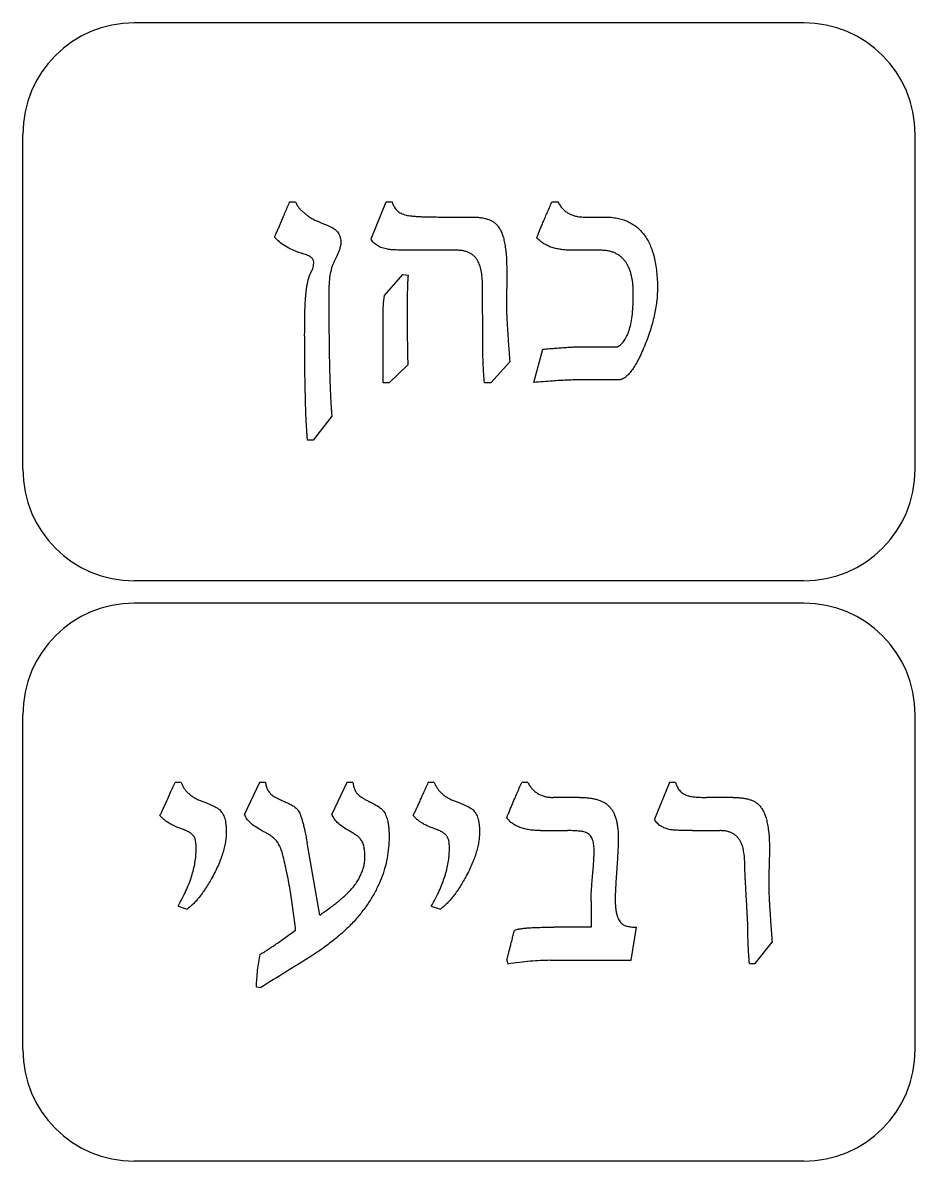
# Model space of a CAD drawing. Header units: inches. Extents: x -4 to 8.2, y -13.6 to 2.5.
# Drawn here: x -4 to 0, y -2.6 to 2.5 of the extents above; entities that cross this region are included whole.
import ezdxf

# ---------------------------------------------------------------- set-up
doc = ezdxf.new("R2010")
doc.units = ezdxf.units.IN
doc.header["$MEASUREMENT"] = 0

msp = doc.modelspace()

# ---------------------------------------------------------------- linework, layer by layer
at = {"color": 7, "linetype": 'Continuous', "lineweight": 25}
for p, q in [((-0.5, 2.5), (-3.5, 2.5)), ((-4, 0.5), (-4, 2)), ((0, 0.5), (0, 2)), ((-2.8041, 1.6973), (-2.777, 1.6973)), ((-2.4392, 1.5322), (-2.3716, 1.6973)), ((-2.3716, 1.6973), (-2.3446, 1.6973)), ((-1.6284, 1.6973), (-1.6014, 1.6973)), ((-2.1147, 1.6297), (-1.989, 1.6297)), ((-1.4837, 1.6297), (-1.3921, 1.6297)), ((-2.0555, 1.4811), (-2.2618, 1.4811)), ((-1.412, 1.4811), (-1.5386, 1.4811)), ((-1.8311, 1.3989), (-1.8311, 1.3132)), ((-2.3794, 1.2784), (-2.296, 1.373)), ((-2.296, 1.373), (-2.2728, 1.37)), ((-2.3851, 0.8865), (-2.3851, 1.1863)), ((-1.7095, 0.8886), (-1.6689, 1.0377)), ((-1.4922, 1.0486), (-1.3338, 1.0486)), ((-1.8176, 0.9811), (-1.9027, 0.8865)), ((-2.2743, 0.9676), (-2.3571, 0.8865)), ((-2.3571, 0.8865), (-2.3851, 0.8865)), ((-1.9027, 0.8865), (-1.9305, 0.8865)), ((-1.3262, 0.9), (-1.5095, 0.9)), ((-2.6149, 0.7378), (-2.6978, 0.6297)), ((-2.6978, 0.6297), (-2.7234, 0.6297)), ((-0.5, 0), (-3.5, 0)), ((-0.5, -0.1), (-3.5, -0.1)), ((-4, -2.1), (-4, -0.6)), ((0, -2.1), (0, -0.6)), ((-3.2905, -0.9027), (-3.3176, -0.9027)), ((-2.9392, -0.9027), (-3.0068, -1.0446)), ((-2.9122, -0.9027), (-2.9392, -0.9027)), ((-2.5473, -0.9027), (-2.6149, -1.0446)), ((-2.5203, -0.9027), (-2.5473, -0.9027)), ((-2.1554, -0.9027), (-2.1824, -0.9027)), ((-1.7365, -0.9027), (-1.7635, -0.9027)), ((-1.1014, -0.9027), (-1.1689, -1.0678)), ((-1.0743, -0.9027), (-1.1014, -0.9027)), ((-1.5053, -0.9703), (-1.6223, -0.9703)), ((-0.8176, -0.9703), (-0.9356, -0.9703)), ((-1.6799, -1.1189), (-1.5581, -1.1189)), ((-0.9977, -1.1189), (-0.8758, -1.1189)), ((-2.6689, -1.4973), (-2.7255, -1.173)), ((-3.3041, -1.457), (-3.2635, -1.4703)), ((-2.1689, -1.457), (-2.1284, -1.4703)), ((-1.4527, -1.4348), (-1.4527, -1.5514)), ((-1.4527, -1.5514), (-1.6195, -1.5514)), ((-1.2734, -1.7), (-1.25, -1.5514)), ((-0.7179, -1.7135), (-0.6419, -1.6189)), ((-1.8311, -1.7), (-1.8256, -1.7165)), ((-1.6362, -1.7), (-1.2734, -1.7)), ((-0.7428, -1.7135), (-0.7179, -1.7135)), ((-2.9527, -1.8189), (-2.9329, -1.8216)), ((-0.5, -2.6), (-3.5, -2.6))]:
    msp.add_line(p, q, dxfattribs=at)
for centre, start, end in [((-3.5, 2), 90, 180), ((-0.5, 2), 0, 90), ((-3.5, 0.5), 180, 270), ((-0.5, 0.5), 270, 0), ((-3.5, -0.6), 90, 180), ((-0.5, -0.6), 0, 90), ((-3.5, -2.1), 180, 270), ((-0.5, -2.1), 270, 0)]:
    msp.add_arc(centre, 0.5, start, end, dxfattribs=at)
for points, knots in [([(-2.8716, 1.5398), (-2.8695, 1.5443), (-2.8649, 1.554), (-2.8584, 1.5697), (-2.8505, 1.5868), (-2.8428, 1.6058), (-2.8337, 1.6262), (-2.8246, 1.6485), (-2.8143, 1.6722), (-2.8075, 1.6888), (-2.8041, 1.6973)], [0, 0, 0, 0, 0.0881868, 0.1875014, 0.296692, 0.4170353, 0.5472444, 0.6874857, 0.8387222, 1, 1, 1, 1]), ([(-2.777, 1.6973), (-2.7756, 1.6937), (-2.7726, 1.6864), (-2.7661, 1.676), (-2.7579, 1.6658), (-2.7479, 1.6557), (-2.7363, 1.6456), (-2.723, 1.6355), (-2.7079, 1.6255), (-2.697, 1.6194), (-2.6913, 1.6162)], [0, 0, 0, 0, 0.095816, 0.196594, 0.303978, 0.421812, 0.549858, 0.688782, 0.838133, 1, 1, 1, 1]), ([(-2.3446, 1.6973), (-2.3434, 1.6935), (-2.3412, 1.6861), (-2.336, 1.676), (-2.3299, 1.6668), (-2.3225, 1.6588), (-2.3141, 1.6518), (-2.3043, 1.6461), (-2.2933, 1.6417), (-2.2856, 1.6395), (-2.2817, 1.6384)], [0, 0, 0, 0, 0.129981, 0.254604, 0.375045, 0.491735, 0.612154, 0.736017, 0.864096, 1, 1, 1, 1]), ([(-1.6959, 1.5375), (-1.6941, 1.5423), (-1.6903, 1.5525), (-1.6837, 1.5683), (-1.6765, 1.586), (-1.6685, 1.6051), (-1.6596, 1.6259), (-1.6498, 1.6482), (-1.6396, 1.6723), (-1.6322, 1.6888), (-1.6284, 1.6973)], [0, 0, 0, 0, 0.0885713, 0.1884306, 0.2975541, 0.4175317, 0.5472488, 0.6878303, 0.8387943, 1, 1, 1, 1]), ([(-1.6014, 1.6973), (-1.5983, 1.6919), (-1.5924, 1.6815), (-1.5815, 1.6675), (-1.5689, 1.6558), (-1.5548, 1.6462), (-1.5392, 1.6387), (-1.522, 1.6335), (-1.5034, 1.6303), (-1.4904, 1.6299), (-1.4837, 1.6297)], [0, 0, 0, 0, 0.128668, 0.250209, 0.368867, 0.48638, 0.605475, 0.730179, 0.860053, 1, 1, 1, 1]), ([(-2.2817, 1.6384), (-2.2782, 1.6376), (-2.2704, 1.6359), (-2.2569, 1.6345), (-2.2405, 1.6329), (-2.2212, 1.6317), (-2.1988, 1.6309), (-2.1734, 1.6303), (-2.145, 1.6299), (-2.1251, 1.6298), (-2.1147, 1.6297)], [0, 0, 0, 0, 0.063052, 0.144371, 0.241852, 0.358091, 0.491831, 0.643173, 0.813399, 1, 1, 1, 1]), ([(-2.6913, 1.6162), (-2.6783, 1.6107), (-2.6523, 1.5998), (-2.6265, 1.5888), (-2.6136, 1.5833)], [0, 0, 0, 0, 0.502303, 1, 1, 1, 1]), ([(-2.6136, 1.5833), (-2.6077, 1.5793), (-2.5962, 1.5717), (-2.5831, 1.5558), (-2.5757, 1.5364), (-2.5748, 1.5227), (-2.5743, 1.5155)], [0, 0, 0, 0, 0.258611, 0.499417, 0.739058, 1, 1, 1, 1]), ([(-1.989, 1.6297), (-1.9823, 1.6296), (-1.9694, 1.6294), (-1.9509, 1.6277), (-1.934, 1.625), (-1.9188, 1.621), (-1.9051, 1.616), (-1.893, 1.6098), (-1.8825, 1.6025), (-1.8767, 1.5965), (-1.8739, 1.5936)], [0, 0, 0, 0, 0.161704, 0.312035, 0.448246, 0.574932, 0.692814, 0.800104, 0.90255, 1, 1, 1, 1]), ([(-1.8739, 1.5936), (-1.8704, 1.5892), (-1.863, 1.5798), (-1.8545, 1.5626), (-1.8471, 1.5427), (-1.8414, 1.5198), (-1.8368, 1.4939), (-1.8335, 1.465), (-1.8313, 1.433), (-1.8312, 1.4106), (-1.8311, 1.3989)], [0, 0, 0, 0, 0.0840867, 0.1767102, 0.2810919, 0.3971976, 0.5262044, 0.6697422, 0.8272242, 1, 1, 1, 1]), ([(-1.3921, 1.6297), (-1.3825, 1.6295), (-1.3639, 1.6291), (-1.337, 1.6251), (-1.3118, 1.6192), (-1.2886, 1.6101), (-1.2671, 1.599), (-1.2475, 1.5852), (-1.2299, 1.5687), (-1.2138, 1.55), (-1.2003, 1.5284), (-1.1881, 1.5046), (-1.1778, 1.4782), (-1.1697, 1.4493), (-1.163, 1.4181), (-1.1589, 1.3842), (-1.1557, 1.348), (-1.1555, 1.3229), (-1.1554, 1.3101)], [0, 0, 0, 0, 0.063405, 0.123149, 0.179744, 0.234151, 0.287277, 0.339743, 0.392475, 0.446329, 0.502271, 0.560803, 0.623337, 0.689234, 0.759207, 0.834369, 0.914745, 1, 1, 1, 1]), ([(-2.7525, 1.4676), (-2.7653, 1.4721), (-2.7896, 1.4808), (-2.8221, 1.4981), (-2.8501, 1.5168), (-2.8646, 1.5323), (-2.8716, 1.5398)], [0, 0, 0, 0, 0.287496, 0.548263, 0.78276, 1, 1, 1, 1]), ([(-2.364, 1.4853), (-2.3727, 1.4871), (-2.389, 1.4905), (-2.4106, 1.5008), (-2.4282, 1.5142), (-2.4356, 1.5263), (-2.4392, 1.5322)], [0, 0, 0, 0, 0.289512, 0.541564, 0.775403, 1, 1, 1, 1]), ([(-1.5386, 1.4811), (-1.5474, 1.4812), (-1.5645, 1.4815), (-1.589, 1.4843), (-1.6117, 1.4887), (-1.6325, 1.4947), (-1.6514, 1.5026), (-1.6683, 1.5123), (-1.6834, 1.5237), (-1.6918, 1.5329), (-1.6959, 1.5375)], [0, 0, 0, 0, 0.1531, 0.295993, 0.429479, 0.55459, 0.671453, 0.784422, 0.892649, 1, 1, 1, 1]), ([(-2.5743, 1.5155), (-2.5747, 1.5104), (-2.5756, 1.4991), (-2.5813, 1.481), (-2.5897, 1.4598), (-2.6021, 1.4363), (-2.6144, 1.4088), (-2.6224, 1.3762), (-2.6276, 1.3393), (-2.6281, 1.3132), (-2.6284, 1.2995)], [0, 0, 0, 0, 0.067963, 0.150825, 0.251868, 0.371026, 0.504684, 0.653048, 0.816904, 1, 1, 1, 1]), ([(-2.2618, 1.4811), (-2.268, 1.4811), (-2.2799, 1.481), (-2.2969, 1.4812), (-2.3122, 1.4817), (-2.3258, 1.482), (-2.3378, 1.4828), (-2.348, 1.4833), (-2.3566, 1.4841), (-2.3617, 1.4849), (-2.364, 1.4853)], [0, 0, 0, 0, 0.181513, 0.348601, 0.497169, 0.631305, 0.746979, 0.848238, 0.931156, 1, 1, 1, 1]), ([(-1.9584, 1.4291), (-1.9607, 1.4333), (-1.9653, 1.4414), (-1.9741, 1.4522), (-1.9844, 1.461), (-1.9959, 1.4687), (-2.0091, 1.4739), (-2.0233, 1.4784), (-2.039, 1.4805), (-2.0499, 1.4809), (-2.0555, 1.4811)], [0, 0, 0, 0, 0.122793, 0.24, 0.355612, 0.472257, 0.592454, 0.719197, 0.854807, 1, 1, 1, 1]), ([(-1.2635, 1.2847), (-1.2636, 1.2927), (-1.2639, 1.308), (-1.2655, 1.3303), (-1.2685, 1.351), (-1.2724, 1.3703), (-1.2778, 1.388), (-1.284, 1.4043), (-1.2917, 1.4189), (-1.3003, 1.4321), (-1.3101, 1.4438), (-1.3214, 1.4536), (-1.3335, 1.4622), (-1.3469, 1.4692), (-1.3616, 1.4744), (-1.3774, 1.4782), (-1.3943, 1.4806), (-1.406, 1.4809), (-1.412, 1.4811)], [0, 0, 0, 0, 0.085011, 0.164205, 0.238654, 0.308566, 0.373756, 0.435904, 0.494433, 0.550333, 0.603681, 0.656955, 0.709323, 0.762809, 0.818001, 0.875275, 0.936005, 1, 1, 1, 1]), ([(-2.6959, 1.4291), (-2.6961, 1.4311), (-2.6964, 1.4353), (-2.6994, 1.4411), (-2.7041, 1.4464), (-2.7103, 1.4516), (-2.7186, 1.4558), (-2.7282, 1.4603), (-2.7397, 1.4643), (-2.7481, 1.4664), (-2.7525, 1.4676)], [0, 0, 0, 0, 0.0819773, 0.1688308, 0.2634605, 0.3725628, 0.4983987, 0.6449582, 0.8108738, 1, 1, 1, 1]), ([(-2.7067, 1.3842), (-2.7051, 1.3875), (-2.7017, 1.3943), (-2.6985, 1.4053), (-2.6962, 1.417), (-2.696, 1.425), (-2.6959, 1.4291)], [0, 0, 0, 0, 0.238719, 0.484692, 0.737427, 1, 1, 1, 1]), ([(-1.9392, 1.3158), (-1.9394, 1.3277), (-1.9398, 1.3501), (-1.9434, 1.3811), (-1.9486, 1.4074), (-1.9553, 1.4223), (-1.9584, 1.4291)], [0, 0, 0, 0, 0.309797, 0.577489, 0.807228, 1, 1, 1, 1]), ([(-2.7257, 1.324), (-2.7236, 1.3348), (-2.7195, 1.3556), (-2.7109, 1.3749), (-2.7067, 1.3842)], [0, 0, 0, 0, 0.521119, 1, 1, 1, 1]), ([(-2.2728, 1.37), (-2.2733, 1.3645), (-2.2742, 1.3528), (-2.2752, 1.334), (-2.276, 1.3129), (-2.2767, 1.2897), (-2.2771, 1.2642), (-2.2773, 1.2365), (-2.2773, 1.2065), (-2.2771, 1.1858), (-2.277, 1.1751)], [0, 0, 0, 0, 0.084709, 0.181232, 0.289601, 0.408755, 0.538711, 0.681648, 0.835408, 1, 1, 1, 1]), ([(-2.7365, 1.1375), (-2.7364, 1.1477), (-2.7363, 1.1672), (-2.7359, 1.1956), (-2.7351, 1.2219), (-2.7338, 1.2462), (-2.7324, 1.2685), (-2.7304, 1.2887), (-2.7285, 1.3071), (-2.7266, 1.3186), (-2.7257, 1.324)], [0, 0, 0, 0, 0.162643, 0.314005, 0.455257, 0.585319, 0.704174, 0.813075, 0.911983, 1, 1, 1, 1]), ([(-2.6284, 1.2995), (-2.6284, 1.2825), (-2.6284, 1.2494), (-2.6281, 1.2007), (-2.628, 1.1541), (-2.6275, 1.1095), (-2.6272, 1.0671), (-2.6265, 1.0268), (-2.6259, 0.9885), (-2.625, 0.9524), (-2.6243, 0.9184), (-2.6231, 0.8864), (-2.6221, 0.8565), (-2.6208, 0.8288), (-2.6196, 0.8031), (-2.6181, 0.7795), (-2.6167, 0.758), (-2.6155, 0.7443), (-2.6149, 0.7378)], [0, 0, 0, 0, 0.090553, 0.176973, 0.260012, 0.339296, 0.414824, 0.486598, 0.554616, 0.618885, 0.679397, 0.73654, 0.789553, 0.839201, 0.884722, 0.926886, 0.965302, 1, 1, 1, 1]), ([(-2.3851, 1.1863), (-2.3849, 1.2022), (-2.3845, 1.233), (-2.3811, 1.2636), (-2.3794, 1.2784)], [0, 0, 0, 0, 0.517341, 1, 1, 1, 1]), ([(-1.9377, 1.0356), (-1.9377, 1.0381), (-1.9377, 1.0441), (-1.9376, 1.0546), (-1.938, 1.0679), (-1.9378, 1.0841), (-1.9382, 1.103), (-1.938, 1.1248), (-1.9384, 1.1494), (-1.9385, 1.176), (-1.9389, 1.2025), (-1.9387, 1.2271), (-1.9391, 1.2489), (-1.9389, 1.2678), (-1.9393, 1.2838), (-1.9392, 1.297), (-1.9392, 1.3074), (-1.9392, 1.3133), (-1.9392, 1.3158)], [0, 0, 0, 0, 0.027128, 0.064806, 0.112286, 0.169557, 0.237381, 0.314998, 0.403167, 0.501133, 0.599098, 0.687265, 0.764885, 0.831951, 0.889227, 0.936701, 0.973625, 1, 1, 1, 1]), ([(-1.8311, 1.3132), (-1.8312, 1.3034), (-1.8315, 1.2846), (-1.832, 1.2574), (-1.832, 1.2325), (-1.8318, 1.2167), (-1.8317, 1.2091)], [0, 0, 0, 0, 0.281957, 0.543633, 0.782967, 1, 1, 1, 1]), ([(-1.3338, 1.0486), (-1.3281, 1.0523), (-1.3161, 1.06), (-1.3019, 1.078), (-1.2898, 1.1004), (-1.2801, 1.1277), (-1.2726, 1.1599), (-1.2674, 1.1971), (-1.264, 1.2393), (-1.2637, 1.269), (-1.2635, 1.2847)], [0, 0, 0, 0, 0.079188, 0.166407, 0.264212, 0.376664, 0.504683, 0.651404, 0.816047, 1, 1, 1, 1]), ([(-1.1554, 1.3101), (-1.1556, 1.3002), (-1.1559, 1.2802), (-1.1588, 1.2498), (-1.1634, 1.2187), (-1.1698, 1.1866), (-1.178, 1.1538), (-1.1883, 1.1201), (-1.2, 1.0855), (-1.2135, 1.0511), (-1.2277, 1.0183), (-1.242, 0.9887), (-1.2563, 0.9635), (-1.2701, 0.9422), (-1.2842, 0.9254), (-1.298, 0.9126), (-1.3118, 0.9034), (-1.3216, 0.9011), (-1.3262, 0.9)], [0, 0, 0, 0, 0.064069, 0.129753, 0.1982, 0.268624, 0.342182, 0.418158, 0.497433, 0.579409, 0.658697, 0.729483, 0.792577, 0.847006, 0.894391, 0.934547, 0.96946, 1, 1, 1, 1]), ([(-2.277, 1.1751), (-2.277, 1.1596), (-2.2768, 1.1274), (-2.2765, 1.0773), (-2.2756, 1.0236), (-2.2747, 0.9866), (-2.2743, 0.9676)], [0, 0, 0, 0, 0.223782, 0.46588, 0.724276, 1, 1, 1, 1]), ([(-1.8317, 1.2091), (-1.8316, 1.2042), (-1.8313, 1.193), (-1.8304, 1.1742), (-1.8292, 1.1515), (-1.8274, 1.1249), (-1.8256, 1.0945), (-1.8232, 1.0602), (-1.8204, 1.022), (-1.8185, 0.9952), (-1.8176, 0.9811)], [0, 0, 0, 0, 0.064713, 0.147039, 0.246995, 0.362742, 0.496993, 0.647039, 0.81473, 1, 1, 1, 1]), ([(-2.7234, 0.6297), (-2.724, 0.6354), (-2.7252, 0.6474), (-2.7267, 0.6665), (-2.7279, 0.6874), (-2.7291, 0.7104), (-2.7305, 0.7353), (-2.7315, 0.7622), (-2.7323, 0.791), (-2.7331, 0.8217), (-2.734, 0.8544), (-2.7346, 0.8891), (-2.7353, 0.9258), (-2.7356, 0.9644), (-2.7361, 1.0049), (-2.7362, 1.0474), (-2.7366, 1.0918), (-2.7365, 1.1221), (-2.7365, 1.1375)], [0, 0, 0, 0, 0.033822, 0.071334, 0.112548, 0.15791, 0.207007, 0.259822, 0.316775, 0.377051, 0.441481, 0.509641, 0.581956, 0.658004, 0.737792, 0.821317, 0.908581, 1, 1, 1, 1]), ([(-1.9305, 0.8865), (-1.9317, 0.8999), (-1.9339, 0.9261), (-1.9358, 0.9645), (-1.9375, 1.0007), (-1.9376, 1.0242), (-1.9377, 1.0356)], [0, 0, 0, 0, 0.2709804, 0.5287878, 0.7708512, 1, 1, 1, 1]), ([(-1.6689, 1.0377), (-1.6589, 1.0385), (-1.6396, 1.0401), (-1.6119, 1.0425), (-1.5864, 1.0444), (-1.5632, 1.0459), (-1.5422, 1.0472), (-1.5235, 1.0481), (-1.5071, 1.0485), (-1.4969, 1.0486), (-1.4922, 1.0486)], [0, 0, 0, 0, 0.169887, 0.327795, 0.471254, 0.602655, 0.722083, 0.8271, 0.920118, 1, 1, 1, 1]), ([(-1.6265, 0.8949), (-1.6403, 0.8939), (-1.668, 0.8918), (-1.6957, 0.8897), (-1.7095, 0.8886)], [0, 0, 0, 0, 0.501265, 1, 1, 1, 1]), ([(-1.5095, 0.9), (-1.5179, 0.9), (-1.5355, 0.9), (-1.5633, 0.8987), (-1.594, 0.8974), (-1.6154, 0.8958), (-1.6265, 0.8949)], [0, 0, 0, 0, 0.214557, 0.450914, 0.714446, 1, 1, 1, 1]), ([(-3.3851, -1.0514), (-3.383, -1.047), (-3.3785, -1.0378), (-3.3719, -1.0231), (-3.3641, -1.0071), (-3.356, -0.9893), (-3.3472, -0.9699), (-3.3381, -0.9488), (-3.3278, -0.9263), (-3.3211, -0.9107), (-3.3176, -0.9027)], [0, 0, 0, 0, 0.089061, 0.187408, 0.296147, 0.417073, 0.546131, 0.687399, 0.839038, 1, 1, 1, 1]), ([(-3.2905, -0.9027), (-3.2887, -0.9073), (-3.285, -0.9163), (-3.2776, -0.9288), (-3.2692, -0.9406), (-3.2589, -0.9511), (-3.2476, -0.9609), (-3.2347, -0.9695), (-3.2205, -0.9775), (-3.2103, -0.9816), (-3.205, -0.9838)], [0, 0, 0, 0, 0.121272, 0.239485, 0.357546, 0.477869, 0.601015, 0.727171, 0.860039, 1, 1, 1, 1]), ([(-2.9122, -0.9027), (-2.9113, -0.9086), (-2.9096, -0.92), (-2.9029, -0.9358), (-2.8939, -0.95), (-2.8854, -0.9573), (-2.8811, -0.961)], [0, 0, 0, 0, 0.263066, 0.508691, 0.75124, 1, 1, 1, 1]), ([(-2.5203, -0.9027), (-2.5194, -0.9087), (-2.5178, -0.9201), (-2.5121, -0.936), (-2.5042, -0.9502), (-2.4967, -0.9577), (-2.493, -0.9614)], [0, 0, 0, 0, 0.27228, 0.522561, 0.762816, 1, 1, 1, 1]), ([(-2.25, -1.0514), (-2.2479, -1.047), (-2.2434, -1.0378), (-2.2367, -1.0231), (-2.229, -1.0071), (-2.2209, -0.9893), (-2.2121, -0.9699), (-2.203, -0.9488), (-2.1927, -0.9263), (-2.1859, -0.9107), (-2.1824, -0.9027)], [0, 0, 0, 0, 0.089061, 0.187408, 0.296147, 0.417073, 0.546131, 0.687399, 0.839038, 1, 1, 1, 1]), ([(-2.1554, -0.9027), (-2.1535, -0.9073), (-2.1499, -0.9163), (-2.1425, -0.9288), (-2.1341, -0.9406), (-2.1238, -0.9511), (-2.1124, -0.9609), (-2.0995, -0.9695), (-2.0854, -0.9775), (-2.0751, -0.9816), (-2.0699, -0.9838)], [0, 0, 0, 0, 0.1212715, 0.2394851, 0.3575456, 0.4778691, 0.6010148, 0.7271705, 0.8600395, 1, 1, 1, 1]), ([(-1.8311, -1.0625), (-1.8292, -1.0578), (-1.8252, -1.0476), (-1.8186, -1.0316), (-1.8114, -1.014), (-1.8034, -0.9949), (-1.7945, -0.9741), (-1.7848, -0.9518), (-1.7745, -0.9277), (-1.7673, -0.9112), (-1.7635, -0.9027)], [0, 0, 0, 0, 0.089018, 0.188882, 0.298011, 0.417994, 0.547718, 0.688307, 0.839278, 1, 1, 1, 1]), ([(-1.7365, -0.9027), (-1.7335, -0.9081), (-1.7278, -0.9186), (-1.7169, -0.9323), (-1.7047, -0.9442), (-1.691, -0.9538), (-1.6759, -0.9612), (-1.6592, -0.9665), (-1.6412, -0.9697), (-1.6287, -0.9701), (-1.6223, -0.9703)], [0, 0, 0, 0, 0.1306526, 0.2547925, 0.3738072, 0.4913617, 0.6103005, 0.7333719, 0.8630619, 1, 1, 1, 1]), ([(-1.0743, -0.9027), (-1.0722, -0.9097), (-1.0681, -0.9231), (-1.0565, -0.9404), (-1.0407, -0.9537), (-1.028, -0.9589), (-1.0215, -0.9616)], [0, 0, 0, 0, 0.263252, 0.506108, 0.745368, 1, 1, 1, 1]), ([(-2.8811, -0.961), (-2.8781, -0.963), (-2.8711, -0.9677), (-2.8585, -0.9744), (-2.8425, -0.9821), (-2.8306, -0.9871), (-2.8241, -0.9899)], [0, 0, 0, 0, 0.169181, 0.3949509, 0.6692412, 1, 1, 1, 1]), ([(-2.493, -0.9614), (-2.4903, -0.9635), (-2.4841, -0.9683), (-2.4728, -0.975), (-2.4589, -0.9829), (-2.4486, -0.9881), (-2.443, -0.991)], [0, 0, 0, 0, 0.176278, 0.402731, 0.677169, 1, 1, 1, 1]), ([(-1.0215, -0.9616), (-1.0167, -0.963), (-1.0056, -0.9661), (-0.9863, -0.9685), (-0.9625, -0.9699), (-0.9451, -0.9701), (-0.9356, -0.9703)], [0, 0, 0, 0, 0.173719, 0.397659, 0.671039, 1, 1, 1, 1]), ([(-3.205, -0.9838), (-3.1995, -0.9859), (-3.1889, -0.9899), (-3.1738, -0.9958), (-3.1603, -1.0014), (-3.1484, -1.0069), (-3.1383, -1.0122), (-3.1296, -1.017), (-3.1225, -1.0216), (-3.1186, -1.0249), (-3.1168, -1.0264)], [0, 0, 0, 0, 0.181245, 0.34494, 0.493923, 0.626346, 0.742424, 0.843252, 0.928317, 1, 1, 1, 1]), ([(-2.8241, -0.9899), (-2.8169, -0.9931), (-2.8035, -0.9989), (-2.7859, -1.0089), (-2.7724, -1.0197), (-2.7663, -1.0281), (-2.7635, -1.0319)], [0, 0, 0, 0, 0.316843, 0.584902, 0.809219, 1, 1, 1, 1]), ([(-2.443, -0.991), (-2.4358, -0.9945), (-2.4225, -1.001), (-2.4051, -1.0119), (-2.3912, -1.0223), (-2.3845, -1.0303), (-2.3815, -1.0338)], [0, 0, 0, 0, 0.317445, 0.587291, 0.815972, 1, 1, 1, 1]), ([(-2.0699, -0.9838), (-2.0643, -0.9859), (-2.0537, -0.9899), (-2.0386, -0.9958), (-2.0252, -1.0014), (-2.0133, -1.0069), (-2.0032, -1.0122), (-1.9945, -1.017), (-1.9874, -1.0216), (-1.9834, -1.0249), (-1.9816, -1.0264)], [0, 0, 0, 0, 0.181245, 0.34494, 0.493923, 0.626346, 0.742424, 0.843252, 0.928317, 1, 1, 1, 1]), ([(-1.5053, -0.9703), (-1.4978, -0.9704), (-1.4834, -0.9707), (-1.4627, -0.9722), (-1.4437, -0.9756), (-1.4262, -0.9793), (-1.4105, -0.9849), (-1.3964, -0.9914), (-1.384, -0.9992), (-1.377, -1.0056), (-1.3735, -1.0087)], [0, 0, 0, 0, 0.159252, 0.306915, 0.44394, 0.570348, 0.688139, 0.797645, 0.900962, 1, 1, 1, 1]), ([(-1.3735, -1.0087), (-1.3701, -1.0123), (-1.363, -1.0198), (-1.3545, -1.0333), (-1.3474, -1.0485), (-1.3412, -1.0654), (-1.3366, -1.0843), (-1.3336, -1.1051), (-1.3313, -1.1277), (-1.3312, -1.1435), (-1.3311, -1.1516)], [0, 0, 0, 0, 0.0978228, 0.2016232, 0.3103322, 0.4278419, 0.5544448, 0.691353, 0.8397574, 1, 1, 1, 1]), ([(-0.8176, -0.9703), (-0.8106, -0.9704), (-0.7972, -0.9706), (-0.7779, -0.9724), (-0.7603, -0.975), (-0.7444, -0.979), (-0.7302, -0.984), (-0.7177, -0.9902), (-0.7068, -0.9975), (-0.7008, -1.0035), (-0.6978, -1.0064)], [0, 0, 0, 0, 0.162803, 0.312959, 0.451051, 0.578225, 0.695206, 0.801795, 0.903467, 1, 1, 1, 1]), ([(-0.6978, -1.0064), (-0.6942, -1.0109), (-0.6867, -1.0203), (-0.6778, -1.0374), (-0.6699, -1.0572), (-0.664, -1.0802), (-0.6592, -1.1061), (-0.6557, -1.135), (-0.6536, -1.167), (-0.6534, -1.1894), (-0.6533, -1.2011)], [0, 0, 0, 0, 0.084462, 0.17779, 0.28261, 0.398642, 0.527461, 0.670704, 0.827728, 1, 1, 1, 1]), ([(-3.3313, -1.0932), (-3.3368, -1.0902), (-3.3473, -1.0843), (-3.3619, -1.0744), (-3.3744, -1.0634), (-3.3816, -1.0553), (-3.3851, -1.0514)], [0, 0, 0, 0, 0.272878, 0.527224, 0.769209, 1, 1, 1, 1]), ([(-3.1168, -1.0264), (-3.1144, -1.0289), (-3.1097, -1.034), (-3.1038, -1.0429), (-3.0989, -1.0531), (-3.0947, -1.0644), (-3.0916, -1.0772), (-3.0896, -1.0912), (-3.088, -1.1064), (-3.0879, -1.117), (-3.0878, -1.1225)], [0, 0, 0, 0, 0.098799, 0.202339, 0.30967, 0.427787, 0.554647, 0.691571, 0.839954, 1, 1, 1, 1]), ([(-2.9299, -1.1183), (-2.9397, -1.1128), (-2.9578, -1.1026), (-2.9804, -1.0843), (-2.9976, -1.0655), (-3.0038, -1.0513), (-3.0068, -1.0446)], [0, 0, 0, 0, 0.308245, 0.573189, 0.800351, 1, 1, 1, 1]), ([(-2.7635, -1.0319), (-2.7619, -1.0349), (-2.7584, -1.0415), (-2.7539, -1.0532), (-2.749, -1.067), (-2.7445, -1.0835), (-2.7395, -1.1023), (-2.735, -1.1238), (-2.7301, -1.1475), (-2.7271, -1.1642), (-2.7255, -1.173)], [0, 0, 0, 0, 0.0695704, 0.1535563, 0.2542261, 0.3695708, 0.5033681, 0.6522543, 0.8183506, 1, 1, 1, 1]), ([(-2.5416, -1.1174), (-2.5509, -1.112), (-2.5681, -1.1018), (-2.5897, -1.0838), (-2.6059, -1.0651), (-2.612, -1.0512), (-2.6149, -1.0446)], [0, 0, 0, 0, 0.304919, 0.569172, 0.79678, 1, 1, 1, 1]), ([(-2.3815, -1.0338), (-2.3796, -1.0368), (-2.3757, -1.0431), (-2.3709, -1.0537), (-2.3669, -1.0658), (-2.3638, -1.0792), (-2.3613, -1.094), (-2.3594, -1.1102), (-2.3584, -1.1278), (-2.3582, -1.14), (-2.3581, -1.1464)], [0, 0, 0, 0, 0.091057, 0.190788, 0.299664, 0.417017, 0.545714, 0.686195, 0.836871, 1, 1, 1, 1]), ([(-2.1962, -1.0932), (-2.2016, -1.0902), (-2.2122, -1.0843), (-2.2268, -1.0744), (-2.2393, -1.0634), (-2.2465, -1.0553), (-2.25, -1.0514)], [0, 0, 0, 0, 0.272878, 0.527224, 0.769209, 1, 1, 1, 1]), ([(-1.9816, -1.0264), (-1.9793, -1.0289), (-1.9745, -1.034), (-1.9687, -1.0429), (-1.9638, -1.0531), (-1.9596, -1.0644), (-1.9564, -1.0772), (-1.9545, -1.0912), (-1.9528, -1.1064), (-1.9527, -1.117), (-1.9527, -1.1225)], [0, 0, 0, 0, 0.098799, 0.202339, 0.30967, 0.427787, 0.554647, 0.691571, 0.839954, 1, 1, 1, 1]), ([(-1.6799, -1.1189), (-1.6884, -1.1188), (-1.7049, -1.1185), (-1.7286, -1.1157), (-1.7505, -1.1114), (-1.7704, -1.1052), (-1.7886, -1.0975), (-1.8047, -1.0877), (-1.8192, -1.0763), (-1.8271, -1.0671), (-1.8311, -1.0625)], [0, 0, 0, 0, 0.153145, 0.295772, 0.428744, 0.553181, 0.670448, 0.782824, 0.891677, 1, 1, 1, 1]), ([(-1.0963, -1.1147), (-1.1046, -1.1128), (-1.1204, -1.1093), (-1.1414, -1.0994), (-1.1581, -1.0855), (-1.1653, -1.0737), (-1.1689, -1.0678)], [0, 0, 0, 0, 0.2851278, 0.5390416, 0.7713025, 1, 1, 1, 1]), ([(-3.2688, -1.1189), (-3.2763, -1.116), (-3.2897, -1.1106), (-3.3077, -1.1036), (-3.321, -1.0979), (-3.3283, -1.0945), (-3.3313, -1.0932)], [0, 0, 0, 0, 0.3560767, 0.6419804, 0.8560369, 1, 1, 1, 1]), ([(-3.2266, -1.1584), (-3.2283, -1.1541), (-3.2318, -1.1455), (-3.2416, -1.1348), (-3.2538, -1.1254), (-3.2636, -1.1212), (-3.2688, -1.1189)], [0, 0, 0, 0, 0.231003, 0.46427, 0.716826, 1, 1, 1, 1]), ([(-2.8716, -1.155), (-2.8745, -1.1525), (-2.8813, -1.1466), (-2.8942, -1.1382), (-2.9107, -1.1285), (-2.9231, -1.1219), (-2.9299, -1.1183)], [0, 0, 0, 0, 0.167154, 0.389337, 0.666196, 1, 1, 1, 1]), ([(-2.4884, -1.154), (-2.4909, -1.1515), (-2.4967, -1.1457), (-2.5084, -1.1375), (-2.5237, -1.1278), (-2.5352, -1.1211), (-2.5416, -1.1174)], [0, 0, 0, 0, 0.161503, 0.380681, 0.659346, 1, 1, 1, 1]), ([(-2.1337, -1.1189), (-2.1411, -1.116), (-2.1546, -1.1106), (-2.1725, -1.1036), (-2.1859, -1.0979), (-2.1932, -1.0945), (-2.1962, -1.0932)], [0, 0, 0, 0, 0.356077, 0.64198, 0.856037, 1, 1, 1, 1]), ([(-2.0914, -1.1584), (-2.0932, -1.1541), (-2.0967, -1.1455), (-2.1064, -1.1348), (-2.1187, -1.1254), (-2.1285, -1.1212), (-2.1337, -1.1189)], [0, 0, 0, 0, 0.231003, 0.46427, 0.716826, 1, 1, 1, 1]), ([(-1.4736, -1.1284), (-1.4777, -1.1269), (-1.4874, -1.1231), (-1.5059, -1.1209), (-1.53, -1.1192), (-1.5481, -1.119), (-1.5581, -1.1189)], [0, 0, 0, 0, 0.151562, 0.366811, 0.649127, 1, 1, 1, 1]), ([(-0.9977, -1.1189), (-1.0092, -1.1189), (-1.0299, -1.1189), (-1.0579, -1.118), (-1.0793, -1.1171), (-1.0914, -1.1154), (-1.0963, -1.1147)], [0, 0, 0, 0, 0.348434, 0.630726, 0.849137, 1, 1, 1, 1]), ([(-0.7812, -1.1709), (-0.7835, -1.1667), (-0.788, -1.1586), (-0.7965, -1.1478), (-0.8067, -1.139), (-0.8178, -1.1314), (-0.8306, -1.126), (-0.8444, -1.1216), (-0.8597, -1.1194), (-0.8704, -1.1191), (-0.8758, -1.1189)], [0, 0, 0, 0, 0.124219, 0.242527, 0.358987, 0.476339, 0.595466, 0.721119, 0.855694, 1, 1, 1, 1]), ([(-3.223, -1.2032), (-3.223, -1.198), (-3.2231, -1.1887), (-3.2236, -1.176), (-3.2248, -1.1662), (-3.226, -1.1607), (-3.2266, -1.1584)], [0, 0, 0, 0, 0.342424, 0.624194, 0.841776, 1, 1, 1, 1]), ([(-3.0878, -1.1225), (-3.0881, -1.1305), (-3.0885, -1.1467), (-3.0915, -1.1713), (-3.097, -1.1965), (-3.1042, -1.2225), (-3.1132, -1.2493), (-3.1249, -1.2766), (-3.1381, -1.3048), (-3.1483, -1.3234), (-3.1535, -1.333)], [0, 0, 0, 0, 0.107164, 0.217862, 0.333067, 0.453971, 0.581003, 0.713497, 0.852926, 1, 1, 1, 1]), ([(-2.8326, -1.2351), (-2.8347, -1.2266), (-2.8386, -1.2106), (-2.8478, -1.1889), (-2.858, -1.1699), (-2.8672, -1.1599), (-2.8716, -1.155)], [0, 0, 0, 0, 0.289137, 0.547411, 0.782354, 1, 1, 1, 1]), ([(-2.3581, -1.1464), (-2.3586, -1.1625), (-2.3595, -1.1946), (-2.3662, -1.2424), (-2.3774, -1.2892), (-2.3932, -1.3351), (-2.4134, -1.3802), (-2.438, -1.4244), (-2.4673, -1.4677), (-2.4895, -1.4951), (-2.5008, -1.5091)], [0, 0, 0, 0, 0.121548, 0.241963, 0.362452, 0.483502, 0.60715, 0.733878, 0.864454, 1, 1, 1, 1]), ([(-2.4662, -1.2348), (-2.4665, -1.2264), (-2.467, -1.2105), (-2.4709, -1.1882), (-2.4776, -1.1691), (-2.4849, -1.1588), (-2.4884, -1.154)], [0, 0, 0, 0, 0.297161, 0.558518, 0.79086, 1, 1, 1, 1]), ([(-2.0878, -1.2032), (-2.0879, -1.198), (-2.088, -1.1887), (-2.0884, -1.176), (-2.0897, -1.1662), (-2.0909, -1.1607), (-2.0914, -1.1584)], [0, 0, 0, 0, 0.342424, 0.624194, 0.841776, 1, 1, 1, 1]), ([(-1.9527, -1.1225), (-1.9529, -1.1305), (-1.9534, -1.1467), (-1.9564, -1.1713), (-1.9618, -1.1965), (-1.9691, -1.2225), (-1.978, -1.2493), (-1.9897, -1.2766), (-2.0029, -1.3048), (-2.0131, -1.3234), (-2.0184, -1.333)], [0, 0, 0, 0, 0.107164, 0.217862, 0.333067, 0.453971, 0.581003, 0.713497, 0.852926, 1, 1, 1, 1]), ([(-1.4392, -1.2053), (-1.4393, -1.2005), (-1.4396, -1.1913), (-1.441, -1.1781), (-1.4437, -1.1663), (-1.4475, -1.1558), (-1.4523, -1.1468), (-1.4584, -1.1393), (-1.4654, -1.133), (-1.4709, -1.1299), (-1.4736, -1.1284)], [0, 0, 0, 0, 0.161597, 0.309728, 0.446215, 0.570147, 0.683833, 0.790246, 0.894545, 1, 1, 1, 1]), ([(-1.3311, -1.1516), (-1.3312, -1.1607), (-1.3314, -1.1805), (-1.3328, -1.213), (-1.3349, -1.2509), (-1.3378, -1.2923), (-1.3408, -1.3333), (-1.3429, -1.37), (-1.3443, -1.4004), (-1.3445, -1.4185), (-1.3446, -1.4266)], [0, 0, 0, 0, 0.098187, 0.216393, 0.353898, 0.512262, 0.668331, 0.802007, 0.91255, 1, 1, 1, 1]), ([(-0.7635, -1.2842), (-0.7636, -1.2723), (-0.7639, -1.2499), (-0.7674, -1.219), (-0.7722, -1.1927), (-0.7784, -1.1777), (-0.7812, -1.1709)], [0, 0, 0, 0, 0.310683, 0.578987, 0.808643, 1, 1, 1, 1]), ([(-3.3041, -1.457), (-3.2976, -1.4456), (-3.2849, -1.4233), (-3.2686, -1.3895), (-3.2544, -1.3566), (-3.2431, -1.3244), (-3.2341, -1.293), (-3.2278, -1.2623), (-3.2237, -1.2325), (-3.2232, -1.2128), (-3.223, -1.2032)], [0, 0, 0, 0, 0.14591, 0.285397, 0.417414, 0.544558, 0.665116, 0.78115, 0.892539, 1, 1, 1, 1]), ([(-2.1689, -1.457), (-2.1625, -1.4456), (-2.1498, -1.4233), (-2.1335, -1.3895), (-2.1193, -1.3566), (-2.108, -1.3244), (-2.0989, -1.293), (-2.0926, -1.2623), (-2.0886, -1.2325), (-2.0881, -1.2128), (-2.0878, -1.2032)], [0, 0, 0, 0, 0.14591, 0.285397, 0.417414, 0.544558, 0.665116, 0.78115, 0.892539, 1, 1, 1, 1]), ([(-1.4459, -1.3204), (-1.4449, -1.3096), (-1.4429, -1.2889), (-1.4408, -1.2589), (-1.4395, -1.2313), (-1.4393, -1.2137), (-1.4392, -1.2053)], [0, 0, 0, 0, 0.281316, 0.541964, 0.782078, 1, 1, 1, 1]), ([(-0.6533, -1.2011), (-0.6533, -1.2025), (-0.6532, -1.2059), (-0.6536, -1.212), (-0.6534, -1.22), (-0.6537, -1.2298), (-0.6542, -1.2415), (-0.6546, -1.255), (-0.655, -1.2702), (-0.6553, -1.2811), (-0.6554, -1.2868)], [0, 0, 0, 0, 0.049243, 0.120688, 0.21425, 0.327536, 0.465505, 0.620699, 0.800504, 1, 1, 1, 1]), ([(-2.777, -1.5649), (-2.7803, -1.5358), (-2.7866, -1.4785), (-2.7998, -1.3945), (-2.8144, -1.3135), (-2.8266, -1.2609), (-2.8326, -1.2351)], [0, 0, 0, 0, 0.26238, 0.516401, 0.762143, 1, 1, 1, 1]), ([(-2.5344, -1.3894), (-2.529, -1.3832), (-2.5184, -1.3712), (-2.5046, -1.3522), (-2.4925, -1.3333), (-2.4833, -1.3138), (-2.4753, -1.2944), (-2.4702, -1.2747), (-2.4668, -1.2548), (-2.4664, -1.2415), (-2.4662, -1.2348)], [0, 0, 0, 0, 0.142874, 0.277415, 0.406818, 0.531846, 0.651315, 0.768878, 0.885084, 1, 1, 1, 1]), ([(-1.4527, -1.4348), (-1.4526, -1.4274), (-1.4524, -1.4112), (-1.451, -1.3847), (-1.4489, -1.354), (-1.447, -1.332), (-1.4459, -1.3204)], [0, 0, 0, 0, 0.193372, 0.423799, 0.693259, 1, 1, 1, 1]), ([(-0.75, -1.5644), (-0.75, -1.5619), (-0.7499, -1.5559), (-0.7505, -1.5454), (-0.7508, -1.5321), (-0.7518, -1.516), (-0.7525, -1.497), (-0.754, -1.4752), (-0.755, -1.4506), (-0.7569, -1.424), (-0.7581, -1.3975), (-0.7598, -1.3729), (-0.7606, -1.3511), (-0.7619, -1.3323), (-0.7623, -1.3162), (-0.7632, -1.303), (-0.7632, -1.2926), (-0.7634, -1.2867), (-0.7635, -1.2842)], [0, 0, 0, 0, 0.027095, 0.064757, 0.112198, 0.169477, 0.237282, 0.314935, 0.40311, 0.501139, 0.599124, 0.68734, 0.764954, 0.832044, 0.88929, 0.93676, 0.973647, 1, 1, 1, 1]), ([(-0.6554, -1.2868), (-0.6557, -1.2966), (-0.6563, -1.3154), (-0.6568, -1.3426), (-0.6565, -1.3675), (-0.6562, -1.3833), (-0.656, -1.3909)], [0, 0, 0, 0, 0.282009, 0.543653, 0.782966, 1, 1, 1, 1]), ([(-3.1535, -1.333), (-3.1582, -1.3412), (-3.1674, -1.3571), (-3.1816, -1.3795), (-3.1953, -1.4), (-3.2094, -1.4181), (-3.2228, -1.4344), (-3.2365, -1.4483), (-3.2497, -1.4605), (-3.2591, -1.4671), (-3.2635, -1.4703)], [0, 0, 0, 0, 0.160114, 0.309436, 0.449143, 0.578231, 0.696544, 0.806018, 0.908071, 1, 1, 1, 1]), ([(-2.0184, -1.333), (-2.0231, -1.3412), (-2.0322, -1.3571), (-2.0465, -1.3795), (-2.0602, -1.4), (-2.0743, -1.4181), (-2.0877, -1.4344), (-2.1013, -1.4483), (-2.1146, -1.4605), (-2.124, -1.4671), (-2.1284, -1.4703)], [0, 0, 0, 0, 0.160114, 0.309436, 0.449143, 0.578231, 0.696544, 0.806018, 0.908071, 1, 1, 1, 1]), ([(-2.6689, -1.4973), (-2.6614, -1.492), (-2.6468, -1.4818), (-2.6258, -1.4669), (-2.6067, -1.4522), (-2.5888, -1.4387), (-2.573, -1.4252), (-2.5586, -1.4128), (-2.5457, -1.4012), (-2.538, -1.3932), (-2.5344, -1.3894)], [0, 0, 0, 0, 0.159752, 0.308696, 0.448316, 0.578169, 0.69792, 0.807986, 0.909224, 1, 1, 1, 1]), ([(-1.3446, -1.4266), (-1.3445, -1.4332), (-1.3444, -1.4459), (-1.3432, -1.4641), (-1.3409, -1.4804), (-1.3377, -1.495), (-1.3338, -1.5078), (-1.329, -1.5188), (-1.3234, -1.5282), (-1.3184, -1.533), (-1.3161, -1.5353)], [0, 0, 0, 0, 0.172233, 0.330154, 0.474452, 0.602012, 0.717302, 0.82146, 0.91447, 1, 1, 1, 1]), ([(-0.656, -1.3909), (-0.6559, -1.3958), (-0.6556, -1.407), (-0.6547, -1.4258), (-0.6535, -1.4485), (-0.6517, -1.4751), (-0.6499, -1.5055), (-0.6475, -1.5398), (-0.6447, -1.578), (-0.6429, -1.6048), (-0.6419, -1.6189)], [0, 0, 0, 0, 0.064713, 0.147039, 0.246995, 0.362742, 0.496993, 0.647039, 0.81473, 1, 1, 1, 1]), ([(-2.5008, -1.5091), (-2.5073, -1.5164), (-2.5203, -1.5311), (-2.5416, -1.5527), (-2.5646, -1.5742), (-2.5895, -1.5958), (-2.6165, -1.6172), (-2.6449, -1.639), (-2.6754, -1.6605), (-2.6965, -1.6746), (-2.7073, -1.6818)], [0, 0, 0, 0, 0.107392, 0.21907, 0.335782, 0.457726, 0.585077, 0.717836, 0.855801, 1, 1, 1, 1]), ([(-2.9354, -1.673), (-2.9307, -1.6701), (-2.9206, -1.664), (-2.9048, -1.654), (-2.8873, -1.6427), (-2.8683, -1.6298), (-2.8478, -1.6156), (-2.8256, -1.5999), (-2.8018, -1.5829), (-2.7855, -1.571), (-2.777, -1.5649)], [0, 0, 0, 0, 0.08647, 0.183905, 0.292909, 0.412597, 0.542374, 0.683783, 0.836835, 1, 1, 1, 1]), ([(-1.8311, -1.7), (-1.83, -1.6962), (-1.8277, -1.6881), (-1.8244, -1.675), (-1.8206, -1.6604), (-1.8164, -1.6443), (-1.8117, -1.6267), (-1.8069, -1.6074), (-1.8016, -1.5867), (-1.7979, -1.5723), (-1.796, -1.5649)], [0, 0, 0, 0, 0.084763, 0.181606, 0.289455, 0.408313, 0.539641, 0.6816, 0.834564, 1, 1, 1, 1]), ([(-1.796, -1.5649), (-1.7925, -1.5637), (-1.7845, -1.5612), (-1.7705, -1.5587), (-1.7534, -1.5564), (-1.7329, -1.5546), (-1.7092, -1.5531), (-1.6822, -1.5521), (-1.652, -1.5515), (-1.6307, -1.5514), (-1.6195, -1.5514)], [0, 0, 0, 0, 0.0620722, 0.1420599, 0.2392602, 0.3550971, 0.4885349, 0.6408542, 0.8109312, 1, 1, 1, 1]), ([(-1.3161, -1.5353), (-1.3127, -1.5378), (-1.3051, -1.5434), (-1.29, -1.548), (-1.2713, -1.5509), (-1.2575, -1.5512), (-1.25, -1.5514)], [0, 0, 0, 0, 0.182536, 0.405129, 0.673623, 1, 1, 1, 1]), ([(-0.7428, -1.7135), (-0.744, -1.7001), (-0.7462, -1.6739), (-0.7481, -1.6355), (-0.7498, -1.5993), (-0.7499, -1.5758), (-0.75, -1.5644)], [0, 0, 0, 0, 0.27098, 0.528788, 0.770851, 1, 1, 1, 1]), ([(-2.9527, -1.8189), (-2.9522, -1.8063), (-2.9512, -1.7814), (-2.9474, -1.7445), (-2.9426, -1.7083), (-2.9378, -1.6847), (-2.9354, -1.673)], [0, 0, 0, 0, 0.255793, 0.508135, 0.755961, 1, 1, 1, 1]), ([(-2.7073, -1.6818), (-2.7449, -1.7051), (-2.8201, -1.7516), (-2.8952, -1.7982), (-2.9329, -1.8216)], [0, 0, 0, 0, 0.498904, 1, 1, 1, 1]), ([(-1.6362, -1.7), (-1.6506, -1.7002), (-1.6804, -1.7007), (-1.7264, -1.7038), (-1.7751, -1.7091), (-1.8084, -1.714), (-1.8256, -1.7165)], [0, 0, 0, 0, 0.227537, 0.468823, 0.72664, 1, 1, 1, 1])]:
    msp.add_open_spline(points, degree=3, knots=knots, dxfattribs=at)

doc.saveas('drawing.dxf')
